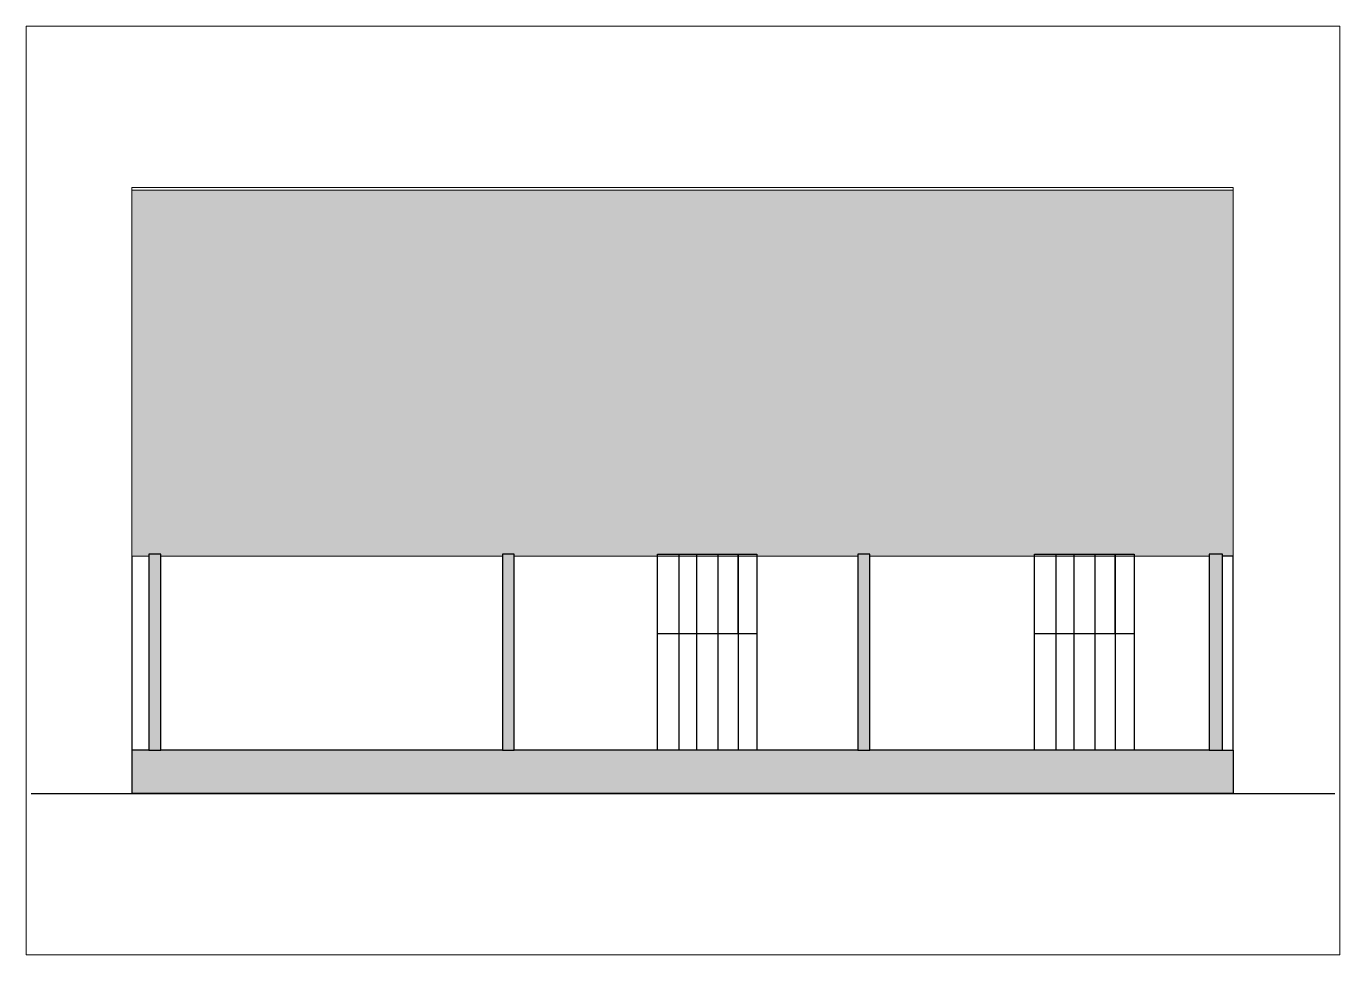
# Paper-space layout 'Layout2' of a CAD drawing. Header units: millimetres. Extents: x 30 to 267, y 21 to 189.
# The model-space entities are those that its viewports show. They can reach past a viewport. Long polylines and large blocks are cut down to what shows.
import ezdxf

# ---------------------------------------------------------------- set-up
doc = ezdxf.new("R2010")
doc.units = ezdxf.units.MM
doc.layers.get('0').update_dxf_attribs({"color": 250, "lineweight": 25})
for name, color, linetype, lineweight in [('A-ALV-___-___-EXI', 250, 'Continuous', 25), ('A-BAS-___-___-EXI', 250, 'Continuous', 25), ('A-COB-___-___-EXI', 250, 'Continuous', 13), ('A-PIL-___-___-EXI', 250, 'Continuous', 25), ('A-POR-___-___-EXI', 250, 'Continuous', 25)]:
    doc.layers.add(name, color=color, linetype=linetype, lineweight=lineweight)

msp = doc.modelspace()

# ---------------------------------------------------------------- hatches: boundary and pattern name
at = {"layer": 'A-BAS-___-___-EXI', "true_color": 0xcb9898}
msp.add_hatch(color=253, dxfattribs=at).paths.add_polyline_path([(33284, -643), (43236, -643), (43236, -243), (33019, -243), (33019, -643), (33173, -643)])
at = {"layer": 'A-COB-___-___-EXI'}
h = msp.add_hatch(dxfattribs=at)
h.set_pattern_fill('FP_1', color=256, style=0, pattern_type=2)
h.set_pattern_definition([(289.507, (50612.51, 1280.405), (259.190675, -606.1724), [7.987, -790.703]), (0, (50597.84, 1272.88), (0, 125.474), [17.335, -249.364]), (277.501, (50605.841, 1343.769), (266.63739736, -2007.1139326), [71.505, -14229.462]), (0, (50393.82, 1282.29), (0, 125.474), [46.672, -220.027]), (0, (50393.82, 1272.88), (0, 125.474), [45.339, -221.361]), (302.524, (50589.84, 1285.424), (255.684525, -359.14918), [14.881, -1473.252]), (323.802, (50577.838, 1294.207), (519.732745, -366.4169184), [14.872, -2959.561]), (336.671, (50561.836, 1301.108), (2919.15804, -1248.4842107), [17.427, -3467.907]), (350.572, (50539.166, 1304.872), (792.637644, -124.2376184), [22.98, -4572.999]), (356.155, (50527.165, 1313.655), (258.43095, 0.555504), [18.711, -1852.401]), (350.167, (50545.834, 1312.401), (2926.8189312, -500.6815922), [25.714, -5117.142]), (339.375, (50571.17, 1308.01), (1031.30797, -363.062432), [21.372, -1403.451]), (325.615, (50591.173, 1300.481), (2388.287679, -1622.969181), [17.774, -3537.089]), (82.499, (50439.154, 1272.876), (1600.26083354, 12171.47373086), [71.505, -14229.462]), (81.66, (50448.488, 1218.295), (267.01598, 1884.156529), [55.165, -3622.475]), (278.34, (50597.84, 1272.876), (266.4146144, -1754.591576), [55.165, -3622.475]), (0, (50516.5, 1304.87), (0, 125.474), [22.669, -244.03]), (11.205, (50491.16, 1299.853), (1874.4215776, 377.9193388), [25.829, -5139.936]), (22.949, (50477.825, 1294.207), (284.212541, 132.889686), [14.481, -2881.746]), (33.371, (50464.49, 1285.424), (560.802913, 394.46867), [15.968, -1580.801]), (57.476, (50456.49, 1272.876), (544.41441, 895.594427), [14.881, -1473.252]), (0, (50439.15, 1272.88), (0, 125.474), [17.335, -249.364]), (70.493, (50439.154, 1272.876), (7.50984, 146.6743), [7.987, -790.703]), (56.407, (50441.821, 1280.405), (1074.032217, 1642.072347), [12.051, -2398.062]), (34.385, (50448.488, 1290.443), (545.403459, 384.643146), [17.774, -3537.089]), (20.625, (50463.157, 1300.48), (302.193257, 138.83189), [21.372, -1403.451]), (9.833, (50483.159, 1308.009), (2140.4869786, 377.600056), [25.714, -5117.142]), (3.845, (50508.496, 1312.401), (1608.46938, 126.027693), [18.711, -1852.401]), (303.593, (50605.841, 1290.443), (259.458685, -365.524895), [12.051, -2398.062]), (0, (50613.84, 1282.29), (0, 125.474), [46.672, -220.027]), (0, (50615.18, 1272.88), (0, 125.474), [45.339, -221.361])])
h.paths.add_polyline_path([(36454, 1557), (36454, 1577), (36564, 1577), (36564, 1557), (39752, 1557), (39752, 1577), (39862, 1577), (39862, 1557), (43011, 1557), (43011, 1577), (43135, 1577), (43135, 1557), (43236, 1557), (43236, 4954), (33016, 4954), (33016, 1557), (33173, 1557), (33173, 1577), (33284, 1577), (33284, 1557)])
at = {"layer": 'A-PIL-___-___-EXI', "true_color": 0xc19a82}
h = msp.add_hatch(color=33, dxfattribs=at)
h.paths.add_polyline_path([(43135, -243), (43135, 1577), (43011, 1577), (43011, -243)])
h.paths.add_polyline_path([(33173, -243), (33284, -243), (33284, 1577), (33173, 1577)])
h.paths.add_polyline_path([(39862, -243), (39862, 1577), (39752, 1577), (39752, -243)])
h.paths.add_polyline_path([(36454, -243), (36564, -243), (36564, 1577), (36454, 1577)])

# ---------------------------------------------------------------- linework, layer by layer
for p, q in [((43135, 1577), (43011, 1577)), ((43236, 1557), (43135, 1557)), ((33173, -243), (33019, -243)), ((43011, -243), (43135, -243)), ((43135, -243), (43236, -243))]:
    msp.add_line(p, q)
at = {"layer": 'A-ALV-___-___-EXI'}
for p, q in [((33019, -243), (33019, 1557)), ((43236, -243), (43236, 1557))]:
    msp.add_line(p, q, dxfattribs=at)
at = {"layer": 'A-BAS-___-___-EXI'}
for p, q in [((33019, -643), (33019, -243)), ((36454, -243), (33284, -243)), ((39752, -243), (36564, -243)), ((43011, -243), (39862, -243)), ((43236, -243), (43236, -643)), ((32079, -643), (44179, -643)), ((43236, -643), (33019, -643))]:
    msp.add_line(p, q, dxfattribs=at)
at = {"layer": 'A-COB-___-___-EXI'}
for p, q in [((43236, 4954), (33016, 4954)), ((33284, 1557), (36454, 1557)), ((36564, 1557), (39752, 1557)), ((39862, 1557), (43011, 1557))]:
    msp.add_line(p, q, dxfattribs=at)
msp.add_lwpolyline([(43236, 1557), (43236, 4977), (33016, 4977), (33016, 1557), (33173, 1557)], dxfattribs=at)
at = {"layer": 'A-PIL-___-___-EXI'}
for p, q in [((43011, 1577), (43011, -243)), ((43135, -243), (43135, 1577))]:
    msp.add_line(p, q, dxfattribs=at)
for points in [[(33284, 1577), (33173, 1577), (33173, -243), (33284, -243)], [(36564, 1577), (36454, 1577), (36454, -243), (36564, -243)], [(39862, -243), (39862, 1577), (39752, 1577), (39752, -243)]]:
    msp.add_lwpolyline(points, close=True, dxfattribs=at)
at = {"layer": 'A-POR-___-___-EXI'}
for p, q in [((37892, -243), (37892, 1577)), ((38090, 1577), (38090, -243)), ((38255, 1577), (38255, -243)), ((38455, -243), (38455, 1577)), ((41392, -243), (41392, 1577)), ((41590, 1577), (41590, -243)), ((41755, 1577), (41755, -243)), ((41955, -243), (41955, 1577))]:
    msp.add_line(p, q, dxfattribs=at)
for points in [[(38815, 837), (37892, 837), (37892, 1577), (38815, 1577), (38815, -243)], [(38641, 837), (38641, 1577), (38641, -243)], [(42315, 837), (41392, 837), (41392, 1577), (42315, 1577), (42315, -243)], [(42141, 837), (42141, 1577), (42141, -243)]]:
    msp.add_lwpolyline(points, dxfattribs=at)

psp = doc.layouts.new('Layout2')

# ---------------------------------------------------------------- viewports
at = {"layer": '0'}
psp.add_viewport(center=(148.5, 104.94), size=(237.6, 167.9109), view_center_point=(38129.4, 2167.03), view_height=8613.8945, dxfattribs=at)

doc.saveas('drawing.dxf')
